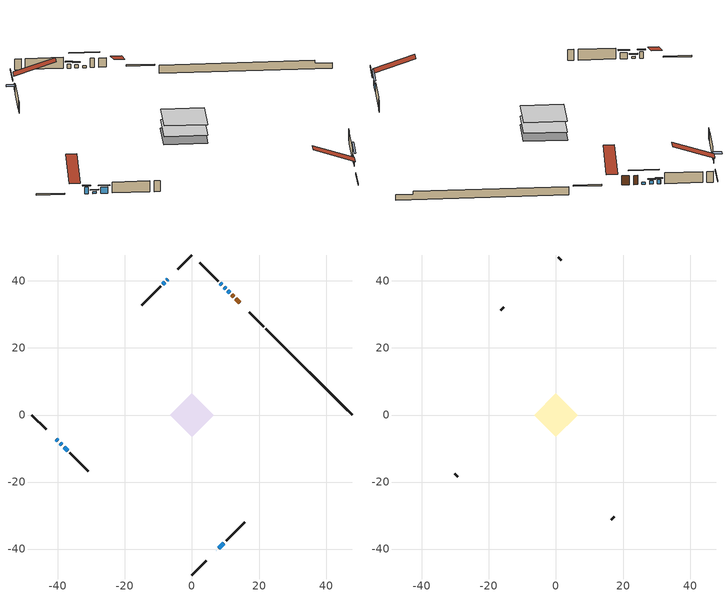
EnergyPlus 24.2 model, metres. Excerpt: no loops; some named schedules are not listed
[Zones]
conditioned space
 floor adiabatic (AdiabaticFloorConstruction): -6.44,0 0,6.44 6.44,0 0,-6.44 z1.07
 floor foundation (Slab1 construction): -6.42,0.11 -0.11,6.42 6.42,-0.11 0.11,-6.42 z-0.79
 wall outside (RimJoist1 construction): 0,-47.74 4.24,-43.5 / -47.74,0 -43.5,-4.24 / 0,47.74 -4.24,43.5 / 21.39,26.35 17.15,30.59 z1.07:1.37
 wall outside (AdiabaticWallConstruction 1): 14.19,33.55 13.12,34.62 / 12.47,35.28 11.88,35.86 z1.07:3.1
 wall outside (AdiabaticWallConstruction): 7.2,-40.54 7.3,-40.44 / -7.2,40.54 -7.54,40.2 z1.07:2.29; -40.54,-7.2 -40.01,-7.73 / 7.96,-39.78 9.54,-38.2 z1.07:2.49; 11.23,36.51 10.7,37.04 / -39.36,-8.38 -38.83,-8.91 z1.07:1.5; 10.05,37.69 9.58,38.16 z1.07:1.81; 8.93,38.82 8.48,39.27 z1.07:1.96; -8.2,39.54 -8.7,39.04 / -38.18,-9.56 -37.13,-10.61 z1.07:2.44
 wall outside (Wall1 construction): 10.2,-37.54 15.77,-31.97 / -36.48,-11.26 -30.9,-16.84 / -9.36,38.38 -14.93,32.81 / 7.82,39.92 2.24,45.5 z1.07:3.51
 wall foundation (FoundationWall1 construction): 22.05,25.69,-0.79 22.05,25.69,1.07 45.17,2.57,1.07 45.17,2.57,0.44 47.74,0,0.44 47.74,0,-0.79
 window (WindowConstruction 6): 7.21,-40.54 7.3,-40.44 z1.07:2.29
 window (WindowConstruction 5): -40.54,-7.21 -40.01,-7.73 z1.07:2.49
 window (WindowConstruction 8): 11.23,36.51 10.71,37.04 z1.07:1.5
 window (WindowConstruction 9): -39.36,-8.38 -38.84,-8.91 z1.07:1.5
 window (WindowConstruction 7): -7.21,40.54 -7.54,40.2 z1.07:2.29
 window (WindowConstruction): 10.05,37.69 9.58,38.16 z1.07:1.81
 window (WindowConstruction 1): 8.92,38.82 8.48,39.26 z1.07:1.96
 window (WindowConstruction 2): -8.2,39.54 -8.7,39.04 z1.07:2.44
 window (WindowConstruction 3): 7.96,-39.78 9.54,-38.2 z1.07:2.49
 window (WindowConstruction 4): -38.18,-9.56 -37.14,-10.61 z1.07:2.44
 door (Door): 14.19,33.55 13.12,34.62 z1.07:3.1
 door (Door 1): 12.46,35.28 11.88,35.86 z1.07:3.1
 ceiling adiabatic (AdiabaticFloorConstruction): 0,-6.44 6.44,0 0,6.44 -6.44,0 z1.07
attic - vented
 floor to conditioned space (Floor1 construction Reversed): -6.44,0 0,6.44 6.44,0 0,-6.44 z3.51
 wall outside (Wall2 construction): 16.43,-31.31 17.36,-30.38 / -30.25,-17.5 -29.32,-18.43 / -15.59,32.15 -16.52,31.22 / 1.59,46.15 0.66,47.08 z1.07:3.51
 roof outside (Roof1 construction): 6.55,-41.19,3.51 0.28,-34.92,6.47 -1.38,-36.57,6.47 4.9,-42.85,3.51; -41.19,-6.55,3.51 -34.92,-0.28,6.47 -36.57,1.38,6.47 -42.85,-4.9,3.51; -6.55,41.19,3.51 -0.28,34.92,6.47 1.38,36.57,6.47 -4.9,42.85,3.51; 14.84,32.9,3.51 8.57,26.62,6.47 10.23,24.97,6.47 16.5,31.24,3.51
shading: -39.67,-8.07 -40.88,-6.86 -41.14,-7.12 -39.93,-8.33 z2.98; 8.66,39.09 13.28,34.46 13.54,34.72 8.92,39.35 z4.4; -38.49,-9.25 -39.7,-8.04 -39.97,-8.3 -38.75,-9.51 z1.99; 9.23,38.51 10.4,37.35 10.66,37.61 9.5,38.77 z2.3; 8.13,39.61 9.27,38.47 9.53,38.73 8.39,39.87 z2.45; -8.83,38.91 -8.07,39.67 -9.37,40.96 -10.12,40.21 z2.62; 10.83,-36.91 6.66,-41.08 6.88,-41.29 11.04,-37.12 z4.32; -36.79,-10.95 -38.53,-9.22 -38.79,-9.48 -37.05,-11.21 z2.93
[Building]
Building 1: Terrain=Suburbs
[Site:Location]
Mont Joli AP_QC: Latitude {deg}=48.61; Longitude {deg}=-68.21; Time Zone {hr}=-5; Elevation {m}=52; Keep Site Location Information=Yes
[Site:GroundTemperature:Shallow]
-0.843868, -3.04892, -3.2255, -2.1791, 2.02165, 6.20283, 9.82768, 12.1239, 12.319, 10.4514, 6.91898, 2.86606
[Site:WaterMainsTemperature]
Calculation Method=Schedule; Temperature Schedule=mains temperature schedule
[Material] Roughness=Rough; Thermal Absorptance=0.9
Name | Thickness {m} | Conductivity {W/m-K} | Density {kg/m3} | Specific Heat {J/kg-K} | Solar Absorptance | Visible Absorptance
asphalt or fiberglass shingles | 0.00635 | 0.162714 | 1121.4 | 1465.45 | 0.4 | 0.4
ceiling loosefill ins | 0.0846667 | 0.0480833 | 16.02 | 1046.75 | 0.7 | 0.7
ceiling stud and cavity | 0.1397 | 0.100427 | 65.682 | 1177.47 | 0.7 | 0.7
concrete 4.0 in. | 0.1016 | 1.803125 | 2242.8 | 837.4 | 0.7 | 0.7
concrete 8.0 in. | 0.2032 | 1.803125 | 2242.8 | 837.4 | 0.7 | 0.7
door material | 0.04445 | 0.188738 | 512.64 | 1214.23 | 0.7 | 0.7
floor covering | 0.0127 | 0.0433444 | 54.468 | 1339.84 | 0.6 | 0.6
floor rigid ins; wall rigid ins | 0.512978 | 0.029427 | 32.04 | 1214.23 | 0.7 | 0.7
floor stud and cavity | 0.1397 | 1.75129 | 37.0049 | 1207.88 | 0.7 | 0.7
furniture material conditioned space 1 | 0.1524 | 0.115458 | 640.8 | 1214.23 | 0.6 | 0.6
gypsum board | 0.0127 | 0.160291 | 801 | 837.4 | 0.6 | 0.6
osb sheathing 0.5 in. | 0.0127 | 0.115458 | 512.64 | 1214.23 | 0.7 | 0.7
osb sheathing 0.75 in. | 0.01905 | 0.115458 | 512.64 | 1214.23 | 0.7 | 0.7
rim joist stud and cavity | 0.0508 | 0.145373 | 50.32683 | 1063.81 | 0.6 | 0.6
wall stud and cavity | 0.1397 | 0.0909844 | 139.0536 | 1170.24 | 0.7 | 0.7
wall stud and cavity 1 | 0.0889 | 6.9971 | 50.32683 | 1063.81 | 0.6 | 0.6
wall stud and cavity 2 | 0.0889 | 0.380278 | 52.3479 | 1209.89 | 0.7 | 0.7
wall stud and cavity 3 | 0.0889 | 0.391764 | 83.0341 | 1211.67 | 0.7 | 0.7
wood siding | 0.0254 | 0.102417 | 544.68 | 1172.36 | 0.4 | 0.4
wood siding 1 | 0.00254 | 0.102417 | 544.68 | 1172.36 | 0.4 | 0.4
wood siding 2; wood siding 3; wood siding 4 | 0.0254 | 0.102417 | 544.68 | 1172.36 | 0.7 | 0.7
[WindowMaterial:SimpleGlazingSystem]
Name | U-Factor {W/m2-K} | Solar Heat Gain Coefficient
WindowMaterial | 2.99912 | 0.5
WindowMaterial 1 | 2.99401 | 0.51
WindowMaterial 2 | 3.000823 | 0.53
WindowMaterial 3 | 2.97414 | 0.57
WindowMaterial 4 | 2.99855 | 0.53
WindowMaterial 5 | 2.99685 | 0.53
WindowMaterial 6 | 5.18629 | 0.58
WindowMaterial 7 | 4.27156 | 0.65
WindowMaterial 8 | 3.063281 | 0.38
[Construction]
AdiabaticFloorConstruction: floor stud and cavity, floor rigid ins, osb sheathing 0.75 in., floor covering
AdiabaticWallConstruction: wood siding 3, wall rigid ins, wall stud and cavity 2, gypsum board
AdiabaticWallConstruction 1: wood siding 4, wall rigid ins, wall stud and cavity 2, gypsum board
Door; Door 1: door material
Floor1 construction Reversed: gypsum board, ceiling stud and cavity, ceiling loosefill ins
FoundationWall1 construction: concrete 8.0 in.
furniture construction conditioned space 1: furniture material conditioned space 1
PartitionWallConstruction: gypsum board, wall stud and cavity 3, gypsum board
RimJoist1 construction: wood siding 2, rim joist stud and cavity
Roof1 construction: asphalt or fiberglass shingles
Slab1 construction: concrete 4.0 in.
Wall1 construction: wood siding, osb sheathing 0.5 in., wall stud and cavity, gypsum board
Wall2 construction: wood siding 1, wall stud and cavity 1
WindowConstruction: WindowMaterial
WindowConstruction 1: WindowMaterial 1
WindowConstruction 2: WindowMaterial 2
WindowConstruction 3: WindowMaterial 3
WindowConstruction 4: WindowMaterial 4
WindowConstruction 5: WindowMaterial 5
WindowConstruction 6: WindowMaterial 6
WindowConstruction 7: WindowMaterial 7
WindowConstruction 8; WindowConstruction 9: WindowMaterial 8
[Zone] Multiplier=1; Part of Total Floor Area=Yes
Name | Volume {m3}
attic - vented | 39.8102
conditioned space | 374.6
[Space]
Name | Zone | Volume {m3}
attic - vented 1 | attic - vented | 39.8102
conditioned space 1 | conditioned space | 374.6
[ZoneInfiltration:EffectiveLeakageArea]
infil attic - vented 1: Zone or Space=attic - vented 1; Schedule=Always On Discrete; Effective Air Leakage Area {cm2}=2884.87; Stack Coefficient=0.000375172; Wind Coefficient=1.30869e-05
[ZoneMixing]
whole house fan mix: Zone or Space=attic - vented; Schedule=Always On Continuous; Design Flow Rate Calculation Method=Flow/Zone; Design Flow Rate {m3/s}=0; Source Zone or Space=conditioned space
[SurfaceProperty:ExposedFoundationPerimeter]
Slab1: Exposed Perimeter Calculation Method=TotalExposedPerimeter; Total Exposed Perimeter {m}=36.333
[InternalMass] Zone or ZoneList=conditioned space; Space or SpaceList=conditioned space 1
Name | Construction | Surface Area {m2}
furniture mass conditioned space 1 | furniture construction conditioned space 1 | 66.16
partition wall mass | PartitionWallConstruction | 165.4
[Lights]
interior lighting: Zone or ZoneList or Space or SpaceList=conditioned space 1; Schedule=interior lighting schedule; Design Level Calculation Method=LightingLevel; Lighting Level {W}=343.2; Return Air Fraction=0; Fraction Radiant=0.6; Fraction Visible=0.2; Fraction Replaceable=1
[People]
occupants: Zone or ZoneList or Space or SpaceList=conditioned space 1; Number of People Schedule=occupants schedule; Number of People Calculation Method=People; Number of People=3; Fraction Radiant=0.314171; Sensible Heat Fraction=0.56303; Activity Level Schedule=occupants activity schedule; Carbon Dioxide Generation Rate {m3/s-W}=0; Enable ASHRAE 55 Comfort Warnings=No; Mean Radiant Temperature Calculation Type=EnclosureAveraged
[ElectricEquipment] Zone or ZoneList or Space or SpaceList=conditioned space 1; Design Level Calculation Method=EquipmentLevel
Name | Schedule | Design Level {W} | Fraction Latent | Fraction Radiant | Fraction Lost
clothes dryer | clothes dryer schedule | 140.772 | 0.015 | 0.081 | 0.85
clothes washer | clothes washer schedule | 32.1985 | 0.03 | 0.162 | 0.7
cooking range | cooking range schedule | 215.147 | 0.08 | 0.432 | 0.2
dishwasher | dishwasher schedule | 66.8632 | 0.3 | 0.18 | 0.4
fridge | fridge schedule | 72.9452 | 0 | 0.6 | 0
mech vent house fan | mech vent house fan schedule | 0 | 0 | 0 | 1
mech vent house fan cfis | mech vent house fan cfis schedule | 0 | 0 | 0 | 0
mech vent range fan 0 | mech vent range fan 0 schedule | 150 | 0 | 0 | 1
misc plug loads | misc plug loads schedule | 494.7 | 0.045 | 0.513 | 0.1
whole house fan | Always On Discrete | 0 | 0 | 0 | 1
[OtherEquipment] Zone or ZoneList or Space or SpaceList=conditioned space 1; Design Level Calculation Method=EquipmentLevel
Name | Fuel Type | Schedule | Design Level {W} | Fraction Latent | Fraction Radiant | Fraction Lost
clothes dryer 1 | Electricity | clothes dryer schedule | 0 | 0.015 | 0.081 | 0.85
cooking range 1 | Electricity | cooking range schedule | 0 | 0.08 | 0.432 | 0.2
general water use latent | None | general water use schedule | 62.594 | 1 | 0 | 0
general water use sensible | None | general water use schedule | -61.6891 | 0 | 0.6 | 0
mech vent house fan latent load | None | Always On Discrete | 0 | 1 | 0 | 0
mech vent house fan sensible load | None | Always On Discrete | 0 | 0 | 0 | 0
water heater energy adjustment1 | Electricity | Always On Discrete | 0.01 | 0 | 0 | 1
[ZoneInfiltration:DesignFlowRate] Zone or ZoneList or Space or SpaceList=conditioned space 1; Schedule=Always On Discrete; Design Flow Rate Calculation Method=Flow/Zone; Design Flow Rate {m3/s}=0
infil flow; natural vent flow; whole house fan flow
[Foundation:Kiva]
Foundation Kiva 1: Initial Indoor Air Temperature {C}=18; Wall Height Above Grade {m}=1.07; Wall Depth Below Slab {m}=0.2032
[Foundation:Kiva:Settings]
Soil Conductivity {W/m-K}=0.849921; Soil Density {kg/m3}=1842.3; Soil Specific Heat {J/kg-K}=418.7; Ground Solar Absorptivity=0.9; Ground Thermal Absorptivity=0.9; Ground Surface Roughness {m}=0.03; Far-Field Width {m}=40; Deep-Ground Boundary Condition=ZeroFlux; Deep-Ground Depth {m}=40; Minimum Cell Dimension {m}=0.2; Maximum Cell Growth Coefficient=3; Simulation Timestep=Timestep
[Exterior:Lights]
exterior lighting: Schedule=exterior lighting schedule; Design Level {W}=75.6
[Schedule:Constant]
Name | Hourly Value
Always On Continuous; mech vent house fan schedule; mech vent house fan cfis schedule; Always On Discrete | 1
occupants activity schedule | 117.228
fridge schedule | 0
[Schedule:Day:Interval]
interior lighting schedule day: No, 01:00, 0.108182, 04:00, 0.0901515, 05:00, 0.0991667, 06:00, 0.162273, 07:00, 0.270455, 08:00, 0.342576, 10:00, 0.369621, 11:00, 0.351591, 12:00, 0.333561, 13:00, 0.324545, 14:00, 0.31553, 15:00, 0.333561, 16:00, 0.369621, 17:00, 0.450758, 18:00, 0.585985, 19:00, 0.775303, 20:00, 0.955606, 21:00, 0.991667, 22:00, 0.712197, 23:00, 0.360606, 24:00, 0.162273
interior lighting schedule day 1: No, 01:00, 0.100909, 04:00, 0.0840909, 05:00, 0.0925, 06:00, 0.151364, 07:00, 0.252273, 08:00, 0.319545, 10:00, 0.344773, 11:00, 0.327955, 12:00, 0.311136, 13:00, 0.302727, 14:00, 0.294318, 15:00, 0.311136, 16:00, 0.344773, 17:00, 0.420455, 18:00, 0.546591, 19:00, 0.723182, 20:00, 0.891364, 21:00, 0.925, 22:00, 0.664318, 23:00, 0.336364, 24:00, 0.151364
interior lighting schedule default day: No, 24:00, 0
[Schedule:Week:Daily]
interior lighting schedule Week Rule - Jan1-Jan27: interior lighting schedule day, interior lighting schedule day, interior lighting schedule day, interior lighting schedule day, interior lighting schedule day, interior lighting schedule day, interior lighting schedule day, interior lighting schedule default day, interior lighting schedule default day, interior lighting schedule default day, interior lighting schedule default day, interior lighting schedule default day
interior lighting schedule Week Rule - Jan28-Feb3: interior lighting schedule day, interior lighting schedule day, interior lighting schedule day, interior lighting schedule day, interior lighting schedule day 1, interior lighting schedule day 1, interior lighting schedule day 1, interior lighting schedule default day, interior lighting schedule default day, interior lighting schedule default day, interior lighting schedule default day, interior lighting schedule default day
interior lighting schedule Week Rule - Feb4-Feb24: interior lighting schedule day 1, interior lighting schedule day 1, interior lighting schedule day 1, interior lighting schedule day 1, interior lighting schedule day 1, interior lighting schedule day 1, interior lighting schedule day 1, interior lighting schedule default day, interior lighting schedule default day, interior lighting schedule default day, interior lighting schedule default day, interior lighting schedule default day
interior lighting schedule Week Rule - Feb25-Mar3: interior lighting schedule day 1, interior lighting schedule day 1, interior lighting schedule day 1, interior lighting schedule day 1, interior lighting schedule day 2, interior lighting schedule day 2, interior lighting schedule day 2, interior lighting schedule default day, interior lighting schedule default day, interior lighting schedule default day, interior lighting schedule default day, interior lighting schedule default day
interior lighting schedule Week Rule - Mar4-Mar31: interior lighting schedule day 2, interior lighting schedule day 2, interior lighting schedule day 2, interior lighting schedule day 2, interior lighting schedule day 2, interior lighting schedule day 2, interior lighting schedule day 2, interior lighting schedule default day, interior lighting schedule default day, interior lighting schedule default day, interior lighting schedule default day, interior lighting schedule default day
interior lighting schedule Week Rule - Apr1-Apr28: interior lighting schedule day 3, interior lighting schedule day 3, interior lighting schedule day 3, interior lighting schedule day 3, interior lighting schedule day 3, interior lighting schedule day 3, interior lighting schedule day 3, interior lighting schedule default day, interior lighting schedule default day, interior lighting schedule default day, interior lighting schedule default day, interior lighting schedule default day
interior lighting schedule Week Rule - Apr29-May5: interior lighting schedule day 3, interior lighting schedule day 3, interior lighting schedule day 4, interior lighting schedule day 4, interior lighting schedule day 4, interior lighting schedule day 4, interior lighting schedule day 4, interior lighting schedule default day, interior lighting schedule default day, interior lighting schedule default day, interior lighting schedule default day, interior lighting schedule default day
interior lighting schedule Week Rule - May6-May26: interior lighting schedule day 4, interior lighting schedule day 4, interior lighting schedule day 4, interior lighting schedule day 4, interior lighting schedule day 4, interior lighting schedule day 4, interior lighting schedule day 4, interior lighting schedule default day, interior lighting schedule default day, interior lighting schedule default day, interior lighting schedule default day, interior lighting schedule default day
interior lighting schedule Week Rule - May27-Jun2: interior lighting schedule day 4, interior lighting schedule day 4, interior lighting schedule day 4, interior lighting schedule day 4, interior lighting schedule day 4, interior lighting schedule day 5, interior lighting schedule day 5, interior lighting schedule default day, interior lighting schedule default day, interior lighting schedule default day, interior lighting schedule default day, interior lighting schedule default day
interior lighting schedule Week Rule - Jun3-Jun30: interior lighting schedule day 5, interior lighting schedule day 5, interior lighting schedule day 5, interior lighting schedule day 5, interior lighting schedule day 5, interior lighting schedule day 5, interior lighting schedule day 5, interior lighting schedule default day, interior lighting schedule default day, interior lighting schedule default day, interior lighting schedule default day, interior lighting schedule default day
interior lighting schedule Week Rule - Jul1-Jul28: interior lighting schedule day 6, interior lighting schedule day 6, interior lighting schedule day 6, interior lighting schedule day 6, interior lighting schedule day 6, interior lighting schedule day 6, interior lighting schedule day 6, interior lighting schedule default day, interior lighting schedule default day, interior lighting schedule default day, interior lighting schedule default day, interior lighting schedule default day
interior lighting schedule Week Rule - Jul29-Aug4: interior lighting schedule day 6, interior lighting schedule day 6, interior lighting schedule day 6, interior lighting schedule day 7, interior lighting schedule day 7, interior lighting schedule day 7, interior lighting schedule day 7, interior lighting schedule default day, interior lighting schedule default day, interior lighting schedule default day, interior lighting schedule default day, interior lighting schedule default day
interior lighting schedule Week Rule - Aug5-Aug25: interior lighting schedule day 7, interior lighting schedule day 7, interior lighting schedule day 7, interior lighting schedule day 7, interior lighting schedule day 7, interior lighting schedule day 7, interior lighting schedule day 7, interior lighting schedule default day, interior lighting schedule default day, interior lighting schedule default day, interior lighting schedule default day, interior lighting schedule default day
interior lighting schedule Week Rule - Aug26-Sep1: interior lighting schedule day 7, interior lighting schedule day 7, interior lighting schedule day 7, interior lighting schedule day 7, interior lighting schedule day 7, interior lighting schedule day 7, interior lighting schedule day 8, interior lighting schedule default day, interior lighting schedule default day, interior lighting schedule default day, interior lighting schedule default day, interior lighting schedule default day
interior lighting schedule Week Rule - Sep2-Sep29: interior lighting schedule day 8, interior lighting schedule day 8, interior lighting schedule day 8, interior lighting schedule day 8, interior lighting schedule day 8, interior lighting schedule day 8, interior lighting schedule day 8, interior lighting schedule default day, interior lighting schedule default day, interior lighting schedule default day, interior lighting schedule default day, interior lighting schedule default day
interior lighting schedule Week Rule - Sep30-Oct6: interior lighting schedule day 8, interior lighting schedule day 9, interior lighting schedule day 9, interior lighting schedule day 9, interior lighting schedule day 9, interior lighting schedule day 9, interior lighting schedule day 9, interior lighting schedule default day, interior lighting schedule default day, interior lighting schedule default day, interior lighting schedule default day, interior lighting schedule default day
interior lighting schedule Week Rule - Oct7-Oct27: interior lighting schedule day 9, interior lighting schedule day 9, interior lighting schedule day 9, interior lighting schedule day 9, interior lighting schedule day 9, interior lighting schedule day 9, interior lighting schedule day 9, interior lighting schedule default day, interior lighting schedule default day, interior lighting schedule default day, interior lighting schedule default day, interior lighting schedule default day
interior lighting schedule Week Rule - Oct28-Nov3: interior lighting schedule day 9, interior lighting schedule day 9, interior lighting schedule day 9, interior lighting schedule day 9, interior lighting schedule day 10, interior lighting schedule day 10, interior lighting schedule day 10, interior lighting schedule default day, interior lighting schedule default day, interior lighting schedule default day, interior lighting schedule default day, interior lighting schedule default day
interior lighting schedule Week Rule - Nov4-Nov24: interior lighting schedule day 10, interior lighting schedule day 10, interior lighting schedule day 10, interior lighting schedule day 10, interior lighting schedule day 10, interior lighting schedule day 10, interior lighting schedule day 10, interior lighting schedule default day, interior lighting schedule default day, interior lighting schedule default day, interior lighting schedule default day, interior lighting schedule default day
interior lighting schedule Week Rule - Nov25-Dec1: interior lighting schedule day 10, interior lighting schedule day 10, interior lighting schedule day 10, interior lighting schedule day 10, interior lighting schedule day 10, interior lighting schedule day 10, interior lighting schedule day 11, interior lighting schedule default day, interior lighting schedule default day, interior lighting schedule default day, interior lighting schedule default day, interior lighting schedule default day
interior lighting schedule Week Rule - Dec2-Dec31: interior lighting schedule day 11, interior lighting schedule day 11, interior lighting schedule day 11, interior lighting schedule day 11, interior lighting schedule day 11, interior lighting schedule day 11, interior lighting schedule day 11, interior lighting schedule default day, interior lighting schedule default day, interior lighting schedule default day, interior lighting schedule default day, interior lighting schedule default day
occupants schedule Week Rule - Jan1-Dec31: occupants schedule day, occupants schedule day, occupants schedule day, occupants schedule day, occupants schedule day, occupants schedule day, occupants schedule day, occupants schedule default day, occupants schedule default day, occupants schedule default day, occupants schedule default day, occupants schedule default day
clothes dryer schedule Week Rule - Jan1-Dec31: clothes dryer schedule day, clothes dryer schedule day, clothes dryer schedule day, clothes dryer schedule day, clothes dryer schedule day, clothes dryer schedule day, clothes dryer schedule day, clothes dryer schedule default day, clothes dryer schedule default day, clothes dryer schedule default day, clothes dryer schedule default day, clothes dryer schedule default day
clothes washer schedule Week Rule - Jan1-Dec31: clothes washer schedule day, clothes washer schedule day, clothes washer schedule day, clothes washer schedule day, clothes washer schedule day, clothes washer schedule day, clothes washer schedule day, clothes washer schedule default day, clothes washer schedule default day, clothes washer schedule default day, clothes washer schedule default day, clothes washer schedule default day
cooking range schedule Week Rule - Jan1-Dec31: cooking range schedule day, cooking range schedule day, cooking range schedule day, cooking range schedule day, cooking range schedule day, cooking range schedule day, cooking range schedule day, cooking range schedule default day, cooking range schedule default day, cooking range schedule default day, cooking range schedule default day, cooking range schedule default day
dishwasher schedule Week Rule - Jan1-Dec31: dishwasher schedule day, dishwasher schedule day, dishwasher schedule day, dishwasher schedule day, dishwasher schedule day, dishwasher schedule day, dishwasher schedule day, dishwasher schedule default day, dishwasher schedule default day, dishwasher schedule default day, dishwasher schedule default day, dishwasher schedule default day
mech vent range fan 0 schedule Week Rule - Jan1-Dec31: mech vent range fan 0 schedule day, mech vent range fan 0 schedule day, mech vent range fan 0 schedule day, mech vent range fan 0 schedule day, mech vent range fan 0 schedule day, mech vent range fan 0 schedule day, mech vent range fan 0 schedule day, mech vent range fan 0 schedule default day, mech vent range fan 0 schedule default day, mech vent range fan 0 schedule default day, mech vent range fan 0 schedule default day, mech vent range fan 0 schedule default day
misc plug loads schedule Week Rule - Jan1-Dec31: misc plug loads schedule day, misc plug loads schedule day, misc plug loads schedule day, misc plug loads schedule day, misc plug loads schedule day, misc plug loads schedule day, misc plug loads schedule day, misc plug loads schedule default day, misc plug loads schedule default day, misc plug loads schedule default day, misc plug loads schedule default day, misc plug loads schedule default day
general water use schedule Week Rule - Jan1-Dec31: general water use schedule day, general water use schedule day, general water use schedule day, general water use schedule day, general water use schedule day, general water use schedule day, general water use schedule day, general water use schedule default day, general water use schedule default day, general water use schedule default day, general water use schedule default day, general water use schedule default day
exterior lighting schedule Week Rule - Jan1-Jan27: exterior lighting schedule day, exterior lighting schedule day, exterior lighting schedule day, exterior lighting schedule day, exterior lighting schedule day, exterior lighting schedule day, exterior lighting schedule day, exterior lighting schedule default day, exterior lighting schedule default day, exterior lighting schedule default day, exterior lighting schedule default day, exterior lighting schedule default day
exterior lighting schedule Week Rule - Jan28-Feb3: exterior lighting schedule day, exterior lighting schedule day, exterior lighting schedule day, exterior lighting schedule day, exterior lighting schedule day 1, exterior lighting schedule day 1, exterior lighting schedule day 1, exterior lighting schedule default day, exterior lighting schedule default day, exterior lighting schedule default day, exterior lighting schedule default day, exterior lighting schedule default day
exterior lighting schedule Week Rule - Feb4-Feb24: exterior lighting schedule day 1, exterior lighting schedule day 1, exterior lighting schedule day 1, exterior lighting schedule day 1, exterior lighting schedule day 1, exterior lighting schedule day 1, exterior lighting schedule day 1, exterior lighting schedule default day, exterior lighting schedule default day, exterior lighting schedule default day, exterior lighting schedule default day, exterior lighting schedule default day
exterior lighting schedule Week Rule - Feb25-Mar3: exterior lighting schedule day 1, exterior lighting schedule day 1, exterior lighting schedule day 1, exterior lighting schedule day 1, exterior lighting schedule day 2, exterior lighting schedule day 2, exterior lighting schedule day 2, exterior lighting schedule default day, exterior lighting schedule default day, exterior lighting schedule default day, exterior lighting schedule default day, exterior lighting schedule default day
exterior lighting schedule Week Rule - Mar4-Mar31: exterior lighting schedule day 2, exterior lighting schedule day 2, exterior lighting schedule day 2, exterior lighting schedule day 2, exterior lighting schedule day 2, exterior lighting schedule day 2, exterior lighting schedule day 2, exterior lighting schedule default day, exterior lighting schedule default day, exterior lighting schedule default day, exterior lighting schedule default day, exterior lighting schedule default day
exterior lighting schedule Week Rule - Apr1-Apr28: exterior lighting schedule day 3, exterior lighting schedule day 3, exterior lighting schedule day 3, exterior lighting schedule day 3, exterior lighting schedule day 3, exterior lighting schedule day 3, exterior lighting schedule day 3, exterior lighting schedule default day, exterior lighting schedule default day, exterior lighting schedule default day, exterior lighting schedule default day, exterior lighting schedule default day
exterior lighting schedule Week Rule - Apr29-May5: exterior lighting schedule day 3, exterior lighting schedule day 3, exterior lighting schedule day 4, exterior lighting schedule day 4, exterior lighting schedule day 4, exterior lighting schedule day 4, exterior lighting schedule day 4, exterior lighting schedule default day, exterior lighting schedule default day, exterior lighting schedule default day, exterior lighting schedule default day, exterior lighting schedule default day
exterior lighting schedule Week Rule - May6-May26: exterior lighting schedule day 4, exterior lighting schedule day 4, exterior lighting schedule day 4, exterior lighting schedule day 4, exterior lighting schedule day 4, exterior lighting schedule day 4, exterior lighting schedule day 4, exterior lighting schedule default day, exterior lighting schedule default day, exterior lighting schedule default day, exterior lighting schedule default day, exterior lighting schedule default day
exterior lighting schedule Week Rule - May27-Jun2: exterior lighting schedule day 4, exterior lighting schedule day 4, exterior lighting schedule day 4, exterior lighting schedule day 4, exterior lighting schedule day 4, exterior lighting schedule day 5, exterior lighting schedule day 5, exterior lighting schedule default day, exterior lighting schedule default day, exterior lighting schedule default day, exterior lighting schedule default day, exterior lighting schedule default day
exterior lighting schedule Week Rule - Jun3-Jun30: exterior lighting schedule day 5, exterior lighting schedule day 5, exterior lighting schedule day 5, exterior lighting schedule day 5, exterior lighting schedule day 5, exterior lighting schedule day 5, exterior lighting schedule day 5, exterior lighting schedule default day, exterior lighting schedule default day, exterior lighting schedule default day, exterior lighting schedule default day, exterior lighting schedule default day
exterior lighting schedule Week Rule - Jul1-Jul28: exterior lighting schedule day 6, exterior lighting schedule day 6, exterior lighting schedule day 6, exterior lighting schedule day 6, exterior lighting schedule day 6, exterior lighting schedule day 6, exterior lighting schedule day 6, exterior lighting schedule default day, exterior lighting schedule default day, exterior lighting schedule default day, exterior lighting schedule default day, exterior lighting schedule default day
exterior lighting schedule Week Rule - Jul29-Aug4: exterior lighting schedule day 6, exterior lighting schedule day 6, exterior lighting schedule day 6, exterior lighting schedule day 7, exterior lighting schedule day 7, exterior lighting schedule day 7, exterior lighting schedule day 7, exterior lighting schedule default day, exterior lighting schedule default day, exterior lighting schedule default day, exterior lighting schedule default day, exterior lighting schedule default day
exterior lighting schedule Week Rule - Aug5-Aug25: exterior lighting schedule day 7, exterior lighting schedule day 7, exterior lighting schedule day 7, exterior lighting schedule day 7, exterior lighting schedule day 7, exterior lighting schedule day 7, exterior lighting schedule day 7, exterior lighting schedule default day, exterior lighting schedule default day, exterior lighting schedule default day, exterior lighting schedule default day, exterior lighting schedule default day
exterior lighting schedule Week Rule - Aug26-Sep1: exterior lighting schedule day 7, exterior lighting schedule day 7, exterior lighting schedule day 7, exterior lighting schedule day 7, exterior lighting schedule day 7, exterior lighting schedule day 7, exterior lighting schedule day 8, exterior lighting schedule default day, exterior lighting schedule default day, exterior lighting schedule default day, exterior lighting schedule default day, exterior lighting schedule default day
exterior lighting schedule Week Rule - Sep2-Sep29: exterior lighting schedule day 8, exterior lighting schedule day 8, exterior lighting schedule day 8, exterior lighting schedule day 8, exterior lighting schedule day 8, exterior lighting schedule day 8, exterior lighting schedule day 8, exterior lighting schedule default day, exterior lighting schedule default day, exterior lighting schedule default day, exterior lighting schedule default day, exterior lighting schedule default day
exterior lighting schedule Week Rule - Sep30-Oct6: exterior lighting schedule day 8, exterior lighting schedule day 9, exterior lighting schedule day 9, exterior lighting schedule day 9, exterior lighting schedule day 9, exterior lighting schedule day 9, exterior lighting schedule day 9, exterior lighting schedule default day, exterior lighting schedule default day, exterior lighting schedule default day, exterior lighting schedule default day, exterior lighting schedule default day
exterior lighting schedule Week Rule - Oct7-Oct27: exterior lighting schedule day 9, exterior lighting schedule day 9, exterior lighting schedule day 9, exterior lighting schedule day 9, exterior lighting schedule day 9, exterior lighting schedule day 9, exterior lighting schedule day 9, exterior lighting schedule default day, exterior lighting schedule default day, exterior lighting schedule default day, exterior lighting schedule default day, exterior lighting schedule default day
exterior lighting schedule Week Rule - Oct28-Nov3: exterior lighting schedule day 9, exterior lighting schedule day 9, exterior lighting schedule day 9, exterior lighting schedule day 9, exterior lighting schedule day 10, exterior lighting schedule day 10, exterior lighting schedule day 10, exterior lighting schedule default day, exterior lighting schedule default day, exterior lighting schedule default day, exterior lighting schedule default day, exterior lighting schedule default day
exterior lighting schedule Week Rule - Nov4-Nov24: exterior lighting schedule day 10, exterior lighting schedule day 10, exterior lighting schedule day 10, exterior lighting schedule day 10, exterior lighting schedule day 10, exterior lighting schedule day 10, exterior lighting schedule day 10, exterior lighting schedule default day, exterior lighting schedule default day, exterior lighting schedule default day, exterior lighting schedule default day, exterior lighting schedule default day
exterior lighting schedule Week Rule - Nov25-Dec1: exterior lighting schedule day 10, exterior lighting schedule day 10, exterior lighting schedule day 10, exterior lighting schedule day 10, exterior lighting schedule day 10, exterior lighting schedule day 10, exterior lighting schedule day 11, exterior lighting schedule default day, exterior lighting schedule default day, exterior lighting schedule default day, exterior lighting schedule default day, exterior lighting schedule default day
exterior lighting schedule Week Rule - Dec2-Dec31: exterior lighting schedule day 11, exterior lighting schedule day 11, exterior lighting schedule day 11, exterior lighting schedule day 11, exterior lighting schedule day 11, exterior lighting schedule day 11, exterior lighting schedule day 11, exterior lighting schedule default day, exterior lighting schedule default day, exterior lighting schedule default day, exterior lighting schedule default day, exterior lighting schedule default day
[Schedule:Year]
interior lighting schedule: interior lighting schedule Week Rule - Jan1-Jan27, 1, 1, 1, 27, interior lighting schedule Week Rule - Jan28-Feb3, 1, 28, 2, 3, interior lighting schedule Week Rule - Feb4-Feb24, 2, 4, 2, 24, interior lighting schedule Week Rule - Feb25-Mar3, 2, 25, 3, 3, interior lighting schedule Week Rule - Mar4-Mar31, 3, 4, 3, 31, interior lighting schedule Week Rule - Apr1-Apr28, 4, 1, 4, 28, interior lighting schedule Week Rule - Apr29-May5, 4, 29, 5, 5, interior lighting schedule Week Rule - May6-May26, 5, 6, 5, 26, interior lighting schedule Week Rule - May27-Jun2, 5, 27, 6, 2, interior lighting schedule Week Rule - Jun3-Jun30, 6, 3, 6, 30, interior lighting schedule Week Rule - Jul1-Jul28, 7, 1, 7, 28, interior lighting schedule Week Rule - Jul29-Aug4, 7, 29, 8, 4, interior lighting schedule Week Rule - Aug5-Aug25, 8, 5, 8, 25, interior lighting schedule Week Rule - Aug26-Sep1, 8, 26, 9, 1, interior lighting schedule Week Rule - Sep2-Sep29, 9, 2, 9, 29, interior lighting schedule Week Rule - Sep30-Oct6, 9, 30, 10, 6, interior lighting schedule Week Rule - Oct7-Oct27, 10, 7, 10, 27, interior lighting schedule Week Rule - Oct28-Nov3, 10, 28, 11, 3, interior lighting schedule Week Rule - Nov4-Nov24, 11, 4, 11, 24, interior lighting schedule Week Rule - Nov25-Dec1, 11, 25, 12, 1, interior lighting schedule Week Rule - Dec2-Dec31, 12, 2, 12, 31
occupants schedule: occupants schedule Week Rule - Jan1-Dec31, 1, 1, 12, 31
clothes dryer schedule: clothes dryer schedule Week Rule - Jan1-Dec31, 1, 1, 12, 31
clothes washer schedule: clothes washer schedule Week Rule - Jan1-Dec31, 1, 1, 12, 31
cooking range schedule: cooking range schedule Week Rule - Jan1-Dec31, 1, 1, 12, 31
dishwasher schedule: dishwasher schedule Week Rule - Jan1-Dec31, 1, 1, 12, 31
mech vent range fan 0 schedule: mech vent range fan 0 schedule Week Rule - Jan1-Dec31, 1, 1, 12, 31
misc plug loads schedule: misc plug loads schedule Week Rule - Jan1-Dec31, 1, 1, 12, 31
general water use schedule: general water use schedule Week Rule - Jan1-Dec31, 1, 1, 12, 31
exterior lighting schedule: exterior lighting schedule Week Rule - Jan1-Jan27, 1, 1, 1, 27, exterior lighting schedule Week Rule - Jan28-Feb3, 1, 28, 2, 3, exterior lighting schedule Week Rule - Feb4-Feb24, 2, 4, 2, 24, exterior lighting schedule Week Rule - Feb25-Mar3, 2, 25, 3, 3, exterior lighting schedule Week Rule - Mar4-Mar31, 3, 4, 3, 31, exterior lighting schedule Week Rule - Apr1-Apr28, 4, 1, 4, 28, exterior lighting schedule Week Rule - Apr29-May5, 4, 29, 5, 5, exterior lighting schedule Week Rule - May6-May26, 5, 6, 5, 26, exterior lighting schedule Week Rule - May27-Jun2, 5, 27, 6, 2, exterior lighting schedule Week Rule - Jun3-Jun30, 6, 3, 6, 30, exterior lighting schedule Week Rule - Jul1-Jul28, 7, 1, 7, 28, exterior lighting schedule Week Rule - Jul29-Aug4, 7, 29, 8, 4, exterior lighting schedule Week Rule - Aug5-Aug25, 8, 5, 8, 25, exterior lighting schedule Week Rule - Aug26-Sep1, 8, 26, 9, 1, exterior lighting schedule Week Rule - Sep2-Sep29, 9, 2, 9, 29, exterior lighting schedule Week Rule - Sep30-Oct6, 9, 30, 10, 6, exterior lighting schedule Week Rule - Oct7-Oct27, 10, 7, 10, 27, exterior lighting schedule Week Rule - Oct28-Nov3, 10, 28, 11, 3, exterior lighting schedule Week Rule - Nov4-Nov24, 11, 4, 11, 24, exterior lighting schedule Week Rule - Nov25-Dec1, 11, 25, 12, 1, exterior lighting schedule Week Rule - Dec2-Dec31, 12, 2, 12, 31
[Schedule:Compact]
mains temperature schedule: Through: 01/01, For: AllDays, Until: 24:00, 4.55833, Through: 01/02, For: AllDays, Until: 24:00, 4.48833, Through: 01/03, For: AllDays, Until: 24:00, 4.41944, Through: 01/04, For: AllDays, Until: 24:00, 4.35111, Through: 01/05, For: AllDays, Until: 24:00, 4.28389, Through: 01/06, For: AllDays, Until: 24:00, 4.21778, Through: 01/07, For: AllDays, Until: 24:00, 4.15278, Through: 01/08, For: AllDays, Until: 24:00, 4.08889, Through: 01/09, For: AllDays, Until: 24:00, 4.02611, Through: 01/10, For: AllDays, Until: 24:00, 3.96444, Through: 01/11, For: AllDays, Until: 24:00, 3.90333, Through: 01/12, For: AllDays, Until: 24:00, 3.84389, Through: 01/13, For: AllDays, Until: 24:00, 3.78556, Through: 01/14, For: AllDays, Until: 24:00, 3.72833, Through: 01/15, For: AllDays, Until: 24:00, 3.67222, Through: 01/16, For: AllDays, Until: 24:00, 3.61722, Through: 01/17, For: AllDays, Until: 24:00, 3.56333, Through: 01/18, For: AllDays, Until: 24:00, 3.51111, Through: 01/19, For: AllDays, Until: 24:00, 3.46, Through: 01/20, For: AllDays, Until: 24:00, 3.41, Through: 01/21, For: AllDays, Until: 24:00, 3.36111, Through: 01/22, For: AllDays, Until: 24:00, 3.31389, Through: 01/23, For: AllDays, Until: 24:00, 3.26778, Through: 01/24, For: AllDays, Until: 24:00, 3.22278, Through: 01/25, For: AllDays, Until: 24:00, 3.17944, Through: 01/26, For: AllDays, Until: 24:00, 3.13722, Through: 01/27, For: AllDays, Until: 24:00, 3.09667, Through: 01/28, For: AllDays, Until: 24:00, 3.05722, Through: 01/29, For: AllDays, Until: 24:00, 3.01944, Through: 01/30, For: AllDays, Until: 24:00, 2.98278, Through: 01/31, For: AllDays, Until: 24:00, 2.94778, Through: 02/01, For: AllDays, Until: 24:00, 2.91389, Through: 02/02, For: AllDays, Until: 24:00, 2.88167, Through: 02/03, For: AllDays, Until: 24:00, 2.85056, Through: 02/04, For: AllDays, Until: 24:00, 2.82111, Through: 02/05, For: AllDays, Until: 24:00, 2.79278, Through: 02/06, For: AllDays, Until: 24:00, 2.76667, Through: 02/07, For: AllDays, Until: 24:00, 2.74111, Through: 02/08, For: AllDays, Until: 24:00, 2.71778, Through: 02/09, For: AllDays, Until: 24:00, 2.69556, Through: 02/10, For: AllDays, Until: 24:00, 2.675, Through: 02/11, For: AllDays, Until: 24:00, 2.65556, Through: 02/12, For: AllDays, Until: 24:00, 2.63833, Through: 02/13, For: AllDays, Until: 24:00, 2.62222, Through: 02/14, For: AllDays, Until: 24:00, 2.60722, Through: 02/15, For: AllDays, Until: 24:00, 2.59389, Through: 02/16, For: AllDays, Until: 24:00, 2.58278, Through: 02/17, For: AllDays, Until: 24:00, 2.57222, Through: 02/18, For: AllDays, Until: 24:00, 2.56389, Through: 02/19, For: AllDays, Until: 24:00, 2.55667, Through: 02/20, For: AllDays, Until: 24:00, 2.55111, Through: 02/21, For: AllDays, Until: 24:00, 2.54722, Through: 02/22, For: AllDays, Until: 24:00, 2.545, Through: 02/23, For: AllDays, Until: 24:00, 2.54389, Through: 02/24, For: AllDays, Until: 24:00, 2.54444, Through: 02/25, For: AllDays, Until: 24:00, 2.54667, Through: 02/26, For: AllDays, Until: 24:00, 2.55056, Through: 02/27, For: AllDays, Until: 24:00, 2.55556, Through: 02/28, For: AllDays, Until: 24:00, 2.56222, Through: 03/01, For: AllDays, Until: 24:00, 2.57056, Through: 03/02, For: AllDays, Until: 24:00, 2.58, Through: 03/03, For: AllDays, Until: 24:00, 2.59167, Through: 03/04, For: AllDays, Until: 24:00, 2.60444, Through: 03/05, For: AllDays, Until: 24:00, 2.61889, Through: 03/06, For: AllDays, Until: 24:00, 2.63444, Through: 03/07, For: AllDays, Until: 24:00, 2.65167, Through: 03/08, For: AllDays, Until: 24:00, 2.67056, Through: 03/09, For: AllDays, Until: 24:00, 2.69111, Through: 03/10, For: AllDays, Until: 24:00, 2.71278, Through: 03/11, For: AllDays, Until: 24:00, 2.73611, Through: 03/12, For: AllDays, Until: 24:00, 2.76111, Through: 03/13, For: AllDays, Until: 24:00, 2.78722, Through: 03/14, For: AllDays, Until: 24:00, 2.815, Through: 03/15, For: AllDays, Until: 24:00, 2.84389, Through: 03/16, For: AllDays, Until: 24:00, 2.87444, Through: 03/17, For: AllDays, Until: 24:00, 2.90667, Through: 03/18, For: AllDays, Until: 24:00, 2.94, Through: 03/19, For: AllDays, Until: 24:00, 2.975, Through: 03/20, For: AllDays, Until: 24:00, 3.01111, Through: 03/21, For: AllDays, Until: 24:00, 3.04889, Through: 03/22, For: AllDays, Until: 24:00, 3.08833, Through: 03/23, For: AllDays, Until: 24:00, 3.12833, Through: 03/24, For: AllDays, Until: 24:00, 3.17056, Through: 03/25, For: AllDays, Until: 24:00, 3.21333, Through: 03/26, For: AllDays, Until: 24:00, 3.25778, Through: 03/27, For: AllDays, Until: 24:00, 3.30389, Through: 03/28, For: AllDays, Until: 24:00, 3.35111, Through: 03/29, For: AllDays, Until: 24:00, 3.39944, Through: 03/30, For: AllDays, Until: 24:00, 3.44889, Through: 03/31, For: AllDays, Until: 24:00, 3.5, Through: 04/01, For: AllDays, Until: 24:00, 3.55222, Through: 04/02, For: AllDays, Until: 24:00, 3.60556, Through: 04/03, For: AllDays, Until: 24:00, 3.66, Through: 04/04, For: AllDays, Until: 24:00, 3.71611, Through: 04/05, For: AllDays, Until: 24:00, 3.77278, Through: 04/06, For: AllDays, Until: 24:00, 3.83111, Through: 04/07, For: AllDays, Until: 24:00, 3.89056, Through: 04/08, For: AllDays, Until: 24:00, 3.95111, Through: 04/09, For: AllDays, Until: 24:00, 4.01278, Through: 04/10, For: AllDays, Until: 24:00, 4.075, Through: 04/11, For: AllDays, Until: 24:00, 4.13889, Through: 04/12, For: AllDays, Until: 24:00, 4.20389, Through: 04/13, For: AllDays, Until: 24:00, 4.27, Through: 04/14, For: AllDays, Until: 24:00, 4.33667, Through: 04/15, For: AllDays, Until: 24:00, 4.40444, Through: 04/16, For: AllDays, Until: 24:00, 4.47333, Through: 04/17, For: AllDays, Until: 24:00, 4.54333, Through: 04/18, For: AllDays, Until: 24:00, 4.61389, Through: 04/19, For: AllDays, Until: 24:00, 4.68556, Through: 04/20, For: AllDays, Until: 24:00, 4.75833, Through: 04/21, For: AllDays, Until: 24:00, 4.83167, Through: 04/22, For: AllDays, Until: 24:00, 4.90611, Through: 04/23, For: AllDays, Until: 24:00, 4.98111, Through: 04/24, For: AllDays, Until: 24:00, 5.05722, Through: 04/25, For: AllDays, Until: 24:00, 5.13389, Through: 04/26, For: AllDays, Until: 24:00, 5.21167, Through: 04/27, For: AllDays, Until: 24:00, 5.29, Through: 04/28, For: AllDays, Until: 24:00, 5.36889, Through: 04/29, For: AllDays, Until: 24:00, 5.44833, Through: 04/30, For: AllDays, Until: 24:00, 5.52889, Through: 05/01, For: AllDays, Until: 24:00, 5.61, Through: 05/02, For: AllDays, Until: 24:00, 5.69111, Through: 05/03, For: AllDays, Until: 24:00, 5.77333, Through: 05/04, For: AllDays, Until: 24:00, 5.85667, Through: 05/05, For: AllDays, Until: 24:00, 5.94, Through: 05/06, For: AllDays, Until: 24:00, 6.02389, Through: 05/07, For: AllDays, Until: 24:00, 6.10778, Through: 05/08, For: AllDays, Until: 24:00, 6.19278, Through: 05/09, For: AllDays, Until: 24:00, 6.27833, Through: 05/10, For: AllDays, Until: 24:00, 6.36389, Through: 05/11, For: AllDays, Until: 24:00, 6.45, Through: 05/12, For: AllDays, Until: 24:00, 6.53667, Through: 05/13, For: AllDays, Until: 24:00, 6.62333, Through: 05/14, For: AllDays, Until: 24:00, 6.71056, Through: 05/15, For: AllDays, Until: 24:00, 6.79778, Through: 05/16, For: AllDays, Until: 24:00, 6.88556, Through: 05/17, For: AllDays, Until: 24:00, 6.97389, Through: 05/18, For: AllDays, Until: 24:00, 7.06222, Through: 05/19, For: AllDays, Until: 24:00, 7.15056, Through: 05/20, For: AllDays, Until: 24:00, 7.23889, Through: 05/21, For: AllDays, Until: 24:00, 7.32778, Through: 05/22, For: AllDays, Until: 24:00, 7.41667, Through: 05/23, For: AllDays, Until: 24:00, 7.50556, Through: 05/24, For: AllDays, Until: 24:00, 7.59444, Through: 05/25, For: AllDays, Until: 24:00, 7.68333, Through: 05/26, For: AllDays, Until: 24:00, 7.77278, Through: 05/27, For: AllDays, Until: 24:00, 7.86167, Through: 05/28, For: AllDays, Until: 24:00, 7.95056, Through: 05/29, For: AllDays, Until: 24:00, 8.03944, Through: 05/30, For: AllDays, Until: 24:00, 8.12833, Through: 05/31, For: AllDays, Until: 24:00, 8.21722, Through: 06/01, For: AllDays, Until: 24:00, 8.30556, Through: 06/02, For: AllDays, Until: 24:00, 8.39389, Through: 06/03, For: AllDays, Until: 24:00, 8.48222, Through: 06/04, For: AllDays, Until: 24:00, 8.57, Through: 06/05, For: AllDays, Until: 24:00, 8.65778, Through: 06/06, For: AllDays, Until: 24:00, 8.745, Through: 06/07, For: AllDays, Until: 24:00, 8.83222, Through: 06/08, For: AllDays, Until: 24:00, 8.91889, Through: 06/09, For: AllDays, Until: 24:00, 9.00556, Through: 06/10, For: AllDays, Until: 24:00, 9.09167, Through: 06/11, For: AllDays, Until: 24:00, 9.17722, Through: 06/12, For: AllDays, Until: 24:00, 9.26222, Through: 06/13, For: AllDays, Until: 24:00, 9.34722, Through: 06/14, For: AllDays, Until: 24:00, 9.43111, Through: 06/15, For: AllDays, Until: 24:00, 9.515, Through: 06/16, For: AllDays, Until: 24:00, 9.59833, Through: 06/17, For: AllDays, Until: 24:00, 9.68111, Through: 06/18, For: AllDays, Until: 24:00, 9.76333, Through: 06/19, For: AllDays, Until: 24:00, 9.84444, Through: 06/20, For: AllDays, Until: 24:00, 9.92556, Through: 06/21, For: AllDays, Until: 24:00, 10.0056, Through: 06/22, For: AllDays, Until: 24:00, 10.085, Through: 06/23, For: AllDays, Until: 24:00, 10.1639, Through: 06/24, For: AllDays, Until: 24:00, 10.2422, Through: 06/25, For: AllDays, Until: 24:00, 10.3194, Through: 06/26, For: AllDays, Until: 24:00, 10.3961, Through: 06/27, For: AllDays, Until: 24:00, 10.4717, Through: 06/28, For: AllDays, Until: 24:00, 10.5467, Through: 06/29, For: AllDays, Until: 24:00, 10.6206, Through: 06/30, For: AllDays, Until: 24:00, 10.6939, Through: 07/01, For: AllDays, Until: 24:00, 10.7667, Through: 07/02, For: AllDays, Until: 24:00, 10.8378, Through: 07/03, For: AllDays, Until: 24:00, 10.9083, Through: 07/04, For: AllDays, Until: 24:00, 10.9783, Through: 07/05, For: AllDays, Until: 24:00, 11.0467, Through: 07/06, For: AllDays, Until: 24:00, 11.1144, Through: 07/07, For: AllDays, Until: 24:00, 11.1811, Through: 07/08, For: AllDays, Until: 24:00, 11.2467, Through: 07/09, For: AllDays, Until: 24:00, 11.3111, Through: 07/10, For: AllDays, Until: 24:00, 11.375, Through: 07/11, For: AllDays, Until: 24:00, 11.4372, Through: 07/12, For: AllDays, Until: 24:00, 11.4989, Through: 07/13, For: AllDays, Until: 24:00, 11.5589, Through: 07/14, For: AllDays, Until: 24:00, 11.6178, Through: 07/15, For: AllDays, Until: 24:00, 11.6761, Through: 07/16, For: AllDays, Until: 24:00, 11.7328, Through: 07/17, For: AllDays, Until: 24:00, 11.7883, Through: 07/18, For: AllDays, Until: 24:00, 11.8428, Through: 07/19, For: AllDays, Until: 24:00, 11.8956, Through: 07/20, For: AllDays, Until: 24:00, 11.9478, Through: 07/21, For: AllDays, Until: 24:00, 11.9983, Through: 07/22, For: AllDays, Until: 24:00, 12.0478, Through: 07/23, For: AllDays, Until: 24:00, 12.0956, Through: 07/24, For: AllDays, Until: 24:00, 12.1428, Through: 07/25, For: AllDays, Until: 24:00, 12.1883, Through: 07/26, For: AllDays, Until: 24:00, 12.2322, Through: 07/27, For: AllDays, Until: 24:00, 12.275, Through: 07/28, For: AllDays, Until: 24:00, 12.3167, Through: 07/29, For: AllDays, Until: 24:00, 12.3567, Through: 07/30, For: AllDays, Until: 24:00, 12.3956, Through: 07/31, For: AllDays, Until: 24:00, 12.4328, Through: 08/01, For: AllDays, Until: 24:00, 12.4689, Through: 08/02, For: AllDays, Until: 24:00, 12.5033, Through: 08/03, For: AllDays, Until: 24:00, 12.5367, Through: 08/04, For: AllDays, Until: 24:00, 12.5683, Through: 08/05, For: AllDays, Until: 24:00, 12.5983, Through: 08/06, For: AllDays, Until: 24:00, 12.6272, Through: 08/07, For: AllDays, Until: 24:00, 12.6544, Through: 08/08, For: AllDays, Until: 24:00, 12.6806, Through: 08/09, For: AllDays, Until: 24:00, 12.705, Through: 08/10, For: AllDays, Until: 24:00, 12.7278, Through: 08/11, For: AllDays, Until: 24:00, 12.7494, Through: 08/12, For: AllDays, Until: 24:00, 12.7694, Through: 08/13, For: AllDays, Until: 24:00, 12.7878, Through: 08/14, For: AllDays, Until: 24:00, 12.805, Through: 08/15, For: AllDays, Until: 24:00, 12.8206, Through: 08/16, For: AllDays, Until: 24:00, 12.8344, Through: 08/17, For: AllDays, Until: 24:00, 12.8467, Through: 08/18, For: AllDays, Until: 24:00, 12.8578, Through: 08/19, For: AllDays, Until: 24:00, 12.8672, Through: 08/20, For: AllDays, Until: 24:00, 12.875, Through: 08/21, For: AllDays, Until: 24:00, 12.8817, Through: 08/22, For: AllDays, Until: 24:00, 12.8867, Through: 08/23, For: AllDays, Until: 24:00, 12.89, Through: 08/24, For: AllDays, Until: 24:00, 12.8917, Through: 08/25, For: AllDays, Until: 24:00, 12.8917, Through: 08/26, For: AllDays, Until: 24:00, 12.8906, Through: 08/27, For: AllDays, Until: 24:00, 12.8878, Through: 08/28, For: AllDays, Until: 24:00, 12.8833, Through: 08/29, For: AllDays, Until: 24:00, 12.8772, Through: 08/30, For: AllDays, Until: 24:00, 12.87, Through: 08/31, For: AllDays, Until: 24:00, 12.8611, Through: 09/01, For: AllDays, Until: 24:00, 12.8506, Through: 09/02, For: AllDays, Until: 24:00, 12.8389, Through: 09/03, For: AllDays, Until: 24:00, 12.825, Through: 09/04, For: AllDays, Until: 24:00, 12.81, Through: 09/05, For: AllDays, Until: 24:00, 12.7939, Through: 09/06, For: AllDays, Until: 24:00, 12.7756, Through: 09/07, For: AllDays, Until: 24:00, 12.7561, Through: 09/08, For: AllDays, Until: 24:00, 12.735, Through: 09/09, For: AllDays, Until: 24:00, 12.7128, Through: 09/10, For: AllDays, Until: 24:00, 12.6889, Through: 09/11, For: AllDays, Until: 24:00, 12.6633, Through: 09/12, For: AllDays, Until: 24:00, 12.6367, Through: 09/13, For: AllDays, Until: 24:00, 12.6078, Through: 09/14, For: AllDays, Until: 24:00, 12.5783, Through: 09/15, For: AllDays, Until: 24:00, 12.5472, Through: 09/16, For: AllDays, Until: 24:00, 12.5144, Through: 09/17, For: AllDays, Until: 24:00, 12.48, Through: 09/18, For: AllDays, Until: 24:00, 12.4444, Through: 09/19, For: AllDays, Until: 24:00, 12.4078, Through: 09/20, For: AllDays, Until: 24:00, 12.3694, Through: 09/21, For: AllDays, Until: 24:00, 12.33, Through: 09/22, For: AllDays, Until: 24:00, 12.2889, Through: 09/23, For: AllDays, Until: 24:00, 12.2467, Through: 09/24, For: AllDays, Until: 24:00, 12.2028, Through: 09/25, For: AllDays, Until: 24:00, 12.1578, Through: 09/26, For: AllDays, Until: 24:00, 12.1111, Through: 09/27, For: AllDays, Until: 24:00, 12.0633, Through: 09/28, For: AllDays, Until: 24:00, 12.0144, Through: 09/29, For: AllDays, Until: 24:00, 11.9644, Through: 09/30, For: AllDays, Until: 24:00, 11.9128, Through: 10/01, For: AllDays, Until: 24:00, 11.86, Through: 10/02, For: AllDays, Until: 24:00, 11.8061, Through: 10/03, For: AllDays, Until: 24:00, 11.7511, Through: 10/04, For: AllDays, Until: 24:00, 11.6944, Through: 10/05, For: AllDays, Until: 24:00, 11.6372, Through: 10/06, For: AllDays, Until: 24:00, 11.5783, Through: 10/07, For: AllDays, Until: 24:00, 11.5183, Through: 10/08, For: AllDays, Until: 24:00, 11.4578, Through: 10/09, For: AllDays, Until: 24:00, 11.3956, Through: 10/10, For: AllDays, Until: 24:00, 11.3322, Through: 10/11, For: AllDays, Until: 24:00, 11.2678, Through: 10/12, For: AllDays, Until: 24:00, 11.2028, Through: 10/13, For: AllDays, Until: 24:00, 11.1367, Through: 10/14, For: AllDays, Until: 24:00, 11.0689, Through: 10/15, For: AllDays, Until: 24:00, 11.0006, Through: 10/16, For: AllDays, Until: 24:00, 10.9317, Through: 10/17, For: AllDays, Until: 24:00, 10.8611, Through: 10/18, For: AllDays, Until: 24:00, 10.79, Through: 10/19, For: AllDays, Until: 24:00, 10.7178, Through: 10/20, For: AllDays, Until: 24:00, 10.645, Through: 10/21, For: AllDays, Until: 24:00, 10.5711, Through: 10/22, For: AllDays, Until: 24:00, 10.4961, Through: 10/23, For: AllDays, Until: 24:00, 10.4211, Through: 10/24, For: AllDays, Until: 24:00, 10.3444, Through: 10/25, For: AllDays, Until: 24:00, 10.2672, Through: 10/26, For: AllDays, Until: 24:00, 10.1894, Through: 10/27, For: AllDays, Until: 24:00, 10.1111, Through: 10/28, For: AllDays, Until: 24:00, 10.0317, Through: 10/29, For: AllDays, Until: 24:00, 9.95167, Through: 10/30, For: AllDays, Until: 24:00, 9.87111, Through: 10/31, For: AllDays, Until: 24:00, 9.79, Through: 11/01, For: AllDays, Until: 24:00, 9.70778, Through: 11/02, For: AllDays, Until: 24:00, 9.62556, Through: 11/03, For: AllDays, Until: 24:00, 9.54222, Through: 11/04, For: AllDays, Until: 24:00, 9.45889, Through: 11/05, For: AllDays, Until: 24:00, 9.37444, Through: 11/06, For: AllDays, Until: 24:00, 9.29, Through: 11/07, For: AllDays, Until: 24:00, 9.205, Through: 11/08, For: AllDays, Until: 24:00, 9.11944, Through: 11/09, For: AllDays, Until: 24:00, 9.03389, Through: 11/10, For: AllDays, Until: 24:00, 8.94722, Through: 11/11, For: AllDays, Until: 24:00, 8.86056, Through: 11/12, For: AllDays, Until: 24:00, 8.77389, Through: 11/13, For: AllDays, Until: 24:00, 8.68611, Through: 11/14, For: AllDays, Until: 24:00, 8.59889, Through: 11/15, For: AllDays, Until: 24:00, 8.51111, Through: 11/16, For: AllDays, Until: 24:00, 8.42278, Through: 11/17, For: AllDays, Until: 24:00, 8.33444, Through: 11/18, For: AllDays, Until: 24:00, 8.24611, Through: 11/19, For: AllDays, Until: 24:00, 8.15722, Through: 11/20, For: AllDays, Until: 24:00, 8.06833, Through: 11/21, For: AllDays, Until: 24:00, 7.97944, Through: 11/22, For: AllDays, Until: 24:00, 7.89056, Through: 11/23, For: AllDays, Until: 24:00, 7.80167, Through: 11/24, For: AllDays, Until: 24:00, 7.71278, Through: 11/25, For: AllDays, Until: 24:00, 7.62389, Through: 11/26, For: AllDays, Until: 24:00, 7.53444, Through: 11/27, For: AllDays, Until: 24:00, 7.44556, Through: 11/28, For: AllDays, Until: 24:00, 7.35667, Through: 11/29, For: AllDays, Until: 24:00, 7.26778, Through: 11/30, For: AllDays, Until: 24:00, 7.17944, Through: 12/01, For: AllDays, Until: 24:00, 7.09111, Through: 12/02, For: AllDays, Until: 24:00, 7.00278, Through: 12/03, For: AllDays, Until: 24:00, 6.91444, Through: 12/04, For: AllDays, Until: 24:00, 6.82667, Through: 12/05, For: AllDays, Until: 24:00, 6.73889, Through: 12/06, For: AllDays, Until: 24:00, 6.65167, Through: 12/07, For: AllDays, Until: 24:00, 6.565, Through: 12/08, For: AllDays, Until: 24:00, 6.47833, Through: 12/09, For: AllDays, Until: 24:00, 6.39222, Through: 12/10, For: AllDays, Until: 24:00, 6.30611, Through: 12/11, For: AllDays, Until: 24:00, 6.22056, Through: 12/12, For: AllDays, Until: 24:00, 6.13556, Through: 12/13, For: AllDays, Until: 24:00, 6.05111, Through: 12/14, For: AllDays, Until: 24:00, 5.96722, Through: 12/15, For: AllDays, Until: 24:00, 5.88389, Through: 12/16, For: AllDays, Until: 24:00, 5.80056, Through: 12/17, For: AllDays, Until: 24:00, 5.71833, Through: 12/18, For: AllDays, Until: 24:00, 5.63667, Through: 12/19, For: AllDays, Until: 24:00, 5.555, Through: 12/20, For: AllDays, Until: 24:00, 5.47444, Through: 12/21, For: AllDays, Until: 24:00, 5.395, Through: 12/22, For: AllDays, Until: 24:00, 5.31556, Through: 12/23, For: AllDays, Until: 24:00, 5.23722, Through: 12/24, For: AllDays, Until: 24:00, 5.15944, Through: 12/25, For: AllDays, Until: 24:00, 5.08222, Through: 12/26, For: AllDays, Until: 24:00, 5.00611, Through: 12/27, For: AllDays, Until: 24:00, 4.93056, Through: 12/28, For: AllDays, Until: 24:00, 4.85611, Through: 12/29, For: AllDays, Until: 24:00, 4.78222, Through: 12/30, For: AllDays, Until: 24:00, 4.70944, Through: 12/31, For: AllDays, Until: 24:00, 4.63722
